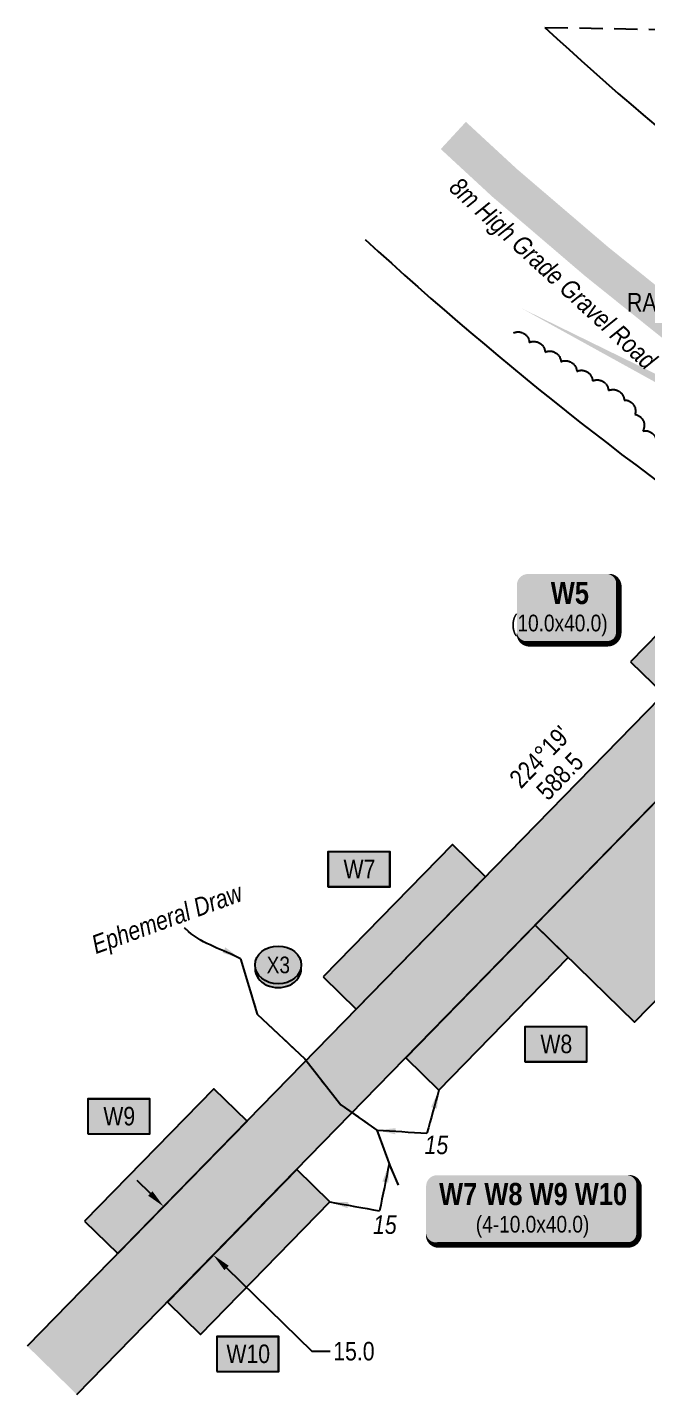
# Model space of a CAD drawing. Extents: x 406232 to 435383, y 6039561 to 6052989.
# Drawn here: x 432146 to 432481, y 6042803 to 6043541 of the extents above; entities that cross this region are included whole.
import ezdxf
from ezdxf.enums import TextEntityAlignment as Align

# ---------------------------------------------------------------- set-up
doc = ezdxf.new("R2010")
doc.units = 0
doc.header["$LTSCALE"] = 5
doc.header["$PDSIZE"] = 0.5
for name, pattern in [('0', [1, 1, 0]), ('foc-ACCESSROAD', [3.75, 2.5, -1.25]), ('foc-TOPO-ephemeral', [6.25, 3.125, -0.625, 0.625, -0.625, 0.625, -0.625])]:
    doc.linetypes.add(name, pattern=pattern)
doc.layers.get('Defpoints').update_dxf_attribs({"color": 9})
for name, color, linetype in [('AS-ROADS', 254, 'Continuous'), ('F-WS', 190, 'foc-ACCESSROAD'), ('L-BD', 7, 'Continuous'), ('L-TITLEDB', 4, 'Continuous'), ('P-CROSSINGS', 250, 'Continuous'), ('P-PROPOSED', 10, 'Continuous'), ('P-PROPOSED-H', 21, 'Continuous'), ('P-TEMP-BLOCKS', 250, 'Continuous'), ('P-TEMP-H', 41, 'Continuous'), ('P-TEMP_LOG DECK', 46, 'Continuous'), ('P-TEMP_WORKSPACE', 46, 'Continuous'), ('P-TXT', 4, 'Continuous'), ('T-BUSH', 110, '0'), ('T-DRAW', 143, 'foc-TOPO-ephemeral'), ('T-WATER-T', 170, 'Continuous')]:
    doc.layers.add(name, color=color, linetype=linetype)
doc.layers.add('T-TEXT', color=48, linetype='Continuous', lineweight=18)
doc.layers.add('T-TIE-T', color=201, linetype='Continuous', lineweight=18)
doc.styles.add('80', font='ARIALN.TTF', dxfattribs={"height": 10})
doc.styles.add('80CG', font='ARIALN.TTF', dxfattribs={"height": 10})
doc.styles.add('80L', font='ARIALN.TTF', dxfattribs={"height": 10})
doc.styles.add('80LS', font='ARIALNI.TTF', dxfattribs={"height": 10})
doc.styles.add('BOLD', font='ARIALNB.TTF')
doc.styles.add('Crossing', font='ARIALN.TTF', dxfattribs={"height": 10})
doc.styles.add('foc-LtypeFont', font='ARIALN.TTF', dxfattribs={"height": 7.35})
doc.linetypes.add('foc-TOPO-flowdirection-NOLINE', pattern='A,0,[">",foc-LtypeFont,S=0.3,R=0,X=0,Y=-0.945],-20,[">",foc-LtypeFont,S=0.3,R=0,X=0,Y=-0.945],0', length=20)
doc.dimstyles.new('Compass 5 000', dxfattribs={"dimscale": 5, "dimtxt": 9, "dimasz": 2, "dimexe": 0.2, "dimexo": 0.0625, "dimgap": 0.5, "dimtad": 0, "dimtih": 1, "dimtoh": 1, "dimzin": 0, "dimdsep": 46, "dimtxsty": '80CG', "dimcen": 0.1, "dimse1": 1, "dimse2": 1, "dimclrd": 256, "dimclrt": 256, "dimaunit": 1, "dimadec": 4, "dimazin": 0, "dimtfac": 0.06, "dimtofl": 0, "dimtmove": 0, "dimatfit": 1, "dimfxl": 0.2, "dimtolj": 1, "dimtzin": 0, "dimlwd": -1, "dimarcsym": 0})

# ---------------------------------------------------------------- blocks, each defined once
blk = doc.blocks.new('Temporary Area')
h = blk.add_hatch(color=191)
h.dxf.hatch_style = 1
h.paths.add_polyline_path([(-16.83, -9.44), (16.33, -9.44), (16.33, 9.05), (-16.83, 9.05)])
at = {"color": 250}
for points in [[(-17.03, -9.64), (16.53, -9.64), (16.53, 9.25), (-17.03, 9.25)], [(-16.93, -9.54), (16.43, -9.54), (16.43, 9.15), (-16.93, 9.15)]]:
    blk.add_lwpolyline(points, close=True, dxfattribs=at)
at = {"color": 250, "style": '80L'}
blk.add_attdef('TEMPORARY', text='', height=9, dxfattribs=at).set_placement((0, -0.15), align=Align.MIDDLE_CENTER)
blk = doc.blocks.new('*U543')
h = blk.add_hatch(color=191)
edge = h.paths.add_edge_path()
edge.add_line((-51.5, -19.15), (51.5, -19.15))
edge.add_arc((51.5, -13.15), 6, 270, 360)
edge.add_line((57.5, -13.15), (57.5, 12.5))
edge.add_arc((51.5, 12.5), 6, 0, 90)
edge.add_line((51.5, 18.5), (-51.5, 18.5))
edge.add_arc((-51.5, 12.5), 6, 90, 180)
edge.add_line((-57.5, 12.5), (-57.5, -13.15))
edge.add_arc((-51.5, -13.15), 6, 180, 270)
at = {"color": 250, "flags": 128}
blk.add_lwpolyline([(-51.5, -19.15, 3, 3, 0), (51.5, -19.15, 3, 3, 0.414214), (57.5, -13.15, 3, 3, 0), (57.5, 12.5, 3, 0, 0.414214), (51.5, 18.5, 0, 0, 0), (-51.5, 18.5, 0, 0, 0.414214), (-57.5, 12.5, 0, 0, 0), (-57.5, -13.15, 0, 3, 0.414214)], format="xyseb", close=True, dxfattribs=at)
at = {"flags": 128}
blk.add_lwpolyline([(3.22, -14.8, 0, 7.5, 0), (0, 0, 0, 0, 0)], format="xyseb", dxfattribs=at)
at = {"color": 250}
for tag, p, height, style in [('TEMP_AREA_W1_001', (-9.21, 2.24), 12, 'BOLD'), ('ENTER_TEXT_001', (-30.66, -12.47), 9, '80')]:
    blk.add_attdef(tag, p, '', height=height, dxfattribs=dict(at, style=style))
blk = doc.blocks.new('*U538')
h = blk.add_hatch(color=191)
edge = h.paths.add_edge_path()
edge.add_line((-21.5, -19.15), (21.5, -19.15))
edge.add_arc((21.5, -13.15), 6, 270, 360)
edge.add_line((27.5, -13.15), (27.5, 12.5))
edge.add_arc((21.5, 12.5), 6, 0, 90)
edge.add_line((21.5, 18.5), (-21.5, 18.5))
edge.add_arc((-21.5, 12.5), 6, 90, 180)
edge.add_line((-27.5, 12.5), (-27.5, -13.15))
edge.add_arc((-21.5, -13.15), 6, 180, 270)
at = {"color": 250, "flags": 128}
blk.add_lwpolyline([(-21.5, -19.15, 3, 3, 0), (21.5, -19.15, 3, 3, 0.414214), (27.5, -13.15, 3, 3, 0), (27.5, 12.5, 3, 0, 0.414214), (21.5, 18.5, 0, 0, 0), (-21.5, 18.5, 0, 0, 0.414214), (-27.5, 12.5, 0, 0, 0), (-27.5, -13.15, 0, 3, 0.414214)], format="xyseb", close=True, dxfattribs=at)
at = {"flags": 128}
blk.add_lwpolyline([(3.22, -14.8, 0, 7.5, 0), (0, 0, 0, 0, 0)], format="xyseb", dxfattribs=at)
at = {"color": 250}
for tag, p, height, style in [('TEMP_AREA_W1_001', (-9.21, 2.24), 12, 'BOLD'), ('ENTER_TEXT_001', (-30.66, -12.47), 9, '80')]:
    blk.add_attdef(tag, p, '', height=height, dxfattribs=dict(at, style=style))
blk = doc.blocks.new('*D640')
at = {"layer": 'Defpoints', "color": 0, "transparency": 16777216}
for p in [(432246.83, 6042878.7), (432148.72, 6042831.89), (432175.53, 6042805.7)]:
    blk.add_point(p, dxfattribs=at)
at = {"layer": 'P-TXT', "transparency": 16777216}
for p, q in [((432212.86, 6042911.87), (432205.71, 6042918.86)), ((432253.98, 6042871.71), (432300.03, 6042826.73)), ((432300.03, 6042826.73), (432310.03, 6042826.73))]:
    blk.add_line(p, q, dxfattribs=at)
for points in [[(432214.02, 6042913.07), (432211.69, 6042910.68), (432220.01, 6042904.89)], [(432255.15, 6042872.9), (432252.82, 6042870.52), (432246.83, 6042878.7)]]:
    blk.add_solid(points, dxfattribs=at)
at = {"layer": 'P-TXT', "transparency": 16777216, "insert": (432322.79, 6042826.73), "char_height": 10, "attachment_point": 5, "style": '80CG', "bg_fill": 3, "box_fill_scale": 1.1, "bg_fill_color": 256, "bg_fill_true_color": 13158600, "bg_fill_transparency": 0}
blk.add_mtext('\\A1;15.0', dxfattribs=at)
blk = doc.blocks.new('curve')
at = {"const_width": 0.1}
blk.add_lwpolyline([(-4.99, 5.39), (-6.08, 3.49), (-3.89, 3.49)], close=True, dxfattribs=at)
at = {"style": '80'}
for p in [(-2.44, 3.36), (-2.44, -0.04), (-2.44, -3.3)]:
    blk.add_text('=', height=1.8, dxfattribs=at).set_placement(p)
for s, p in [('RADIUS', (-3.54, -0.05)), ('ARC', (-3.54, -3.31))]:
    blk.add_text(s, height=2, dxfattribs=at).set_placement(p, align=Align.RIGHT)
for tag, p in [('DELTA', (0, 3.52)), ('CURVE_RADIUS', (0, 0)), ('ARC_LENGTH', (0, -3.26))]:
    blk.add_attdef(tag, p, '', height=2, dxfattribs=at)
blk = doc.blocks.new('xing2')
h = blk.add_hatch(color=50)
h.dxf.hatch_style = 1
edge = h.paths.add_edge_path()
edge.add_ellipse((0, 0), major_axis=(-12.5, 0), ratio=0.816297, start_angle=0, end_angle=360)
h = blk.add_hatch(color=250)
h.dxf.hatch_style = 1
edge = h.paths.add_edge_path()
edge.add_ellipse((0, -2.05), major_axis=(-12.5, 0), ratio=0.816297, start_angle=0, end_angle=180)
edge.add_line((12.5, -2.05), (12.5, 0))
edge.add_ellipse((0, 0), major_axis=(-12.5, 0), ratio=0.816297, start_angle=0, end_angle=180, ccw=False)
edge.add_line((-12.5, 0), (-12.5, -2.05))
at = {"color": 250}
blk.add_ellipse((0, 0), major_axis=(-12.5, 0), ratio=0.816297, dxfattribs=at)
blk.add_ellipse((0, -2.05), major_axis=(-12.5, 0), ratio=0.816297, start_param=0, end_param=3.141593, dxfattribs=at)
at = {"color": 250, "style": 'Crossing'}
blk.add_attdef('CROSSING', text='', height=9, dxfattribs=at).set_placement((0.09, 0.02), align=Align.MIDDLE_CENTER)
at = {"color": 250, "style": 'Crossing', "flags": 1}
for tag, p in [('OWNER', (0.09, -12.49)), ('DESCRIPTION', (0.09, -25.77)), ('LOCATION', (0.09, -39.3)), ('DWG_REF', (0.09, -52.84))]:
    blk.add_attdef(tag, text='', height=9, dxfattribs=at).set_placement(p, align=Align.MIDDLE_CENTER)

msp = doc.modelspace()

# ---------------------------------------------------------------- hatches: boundary and pattern name
at = {"layer": 'P-PROPOSED-H'}
h = msp.add_hatch(color=256, dxfattribs=at)
h.dxf.hatch_style = 1
edge = h.paths.add_edge_path()
edge.add_line((432173.205, 6042803.32), (432146.391, 6042829.51))
edge.add_line((432146.391, 6042829.51), (432554.982, 6043247.842))
edge.add_arc((433659.941, 6044875.573), 1967.344, 235.830003, 236.941005)
edge.add_line((432586.75, 6043226.723), (432173.205, 6042803.32))
at = {"layer": 'P-TEMP-H'}
h = msp.add_hatch(color=256, dxfattribs=at)
h.dxf.hatch_style = 1
edge = h.paths.add_edge_path()
edge.add_arc((433659.941, 6044875.573), 1967.344, 235.091499, 235.830003)
edge.add_line((432554.982, 6043247.842), (432490.094, 6043181.408))
edge.add_line((432490.094, 6043181.408), (432472.218, 6043198.868))
edge.add_line((432472.218, 6043198.868), (432534.094, 6043262.219))
h = msp.add_hatch(color=256, dxfattribs=at)
h.dxf.hatch_style = 1
h.paths.add_polyline_path([(432579.082, 6043111.584), (432474.321, 6043004.325), (432420.691, 6043056.706), (432525.453, 6043163.965)])
h = msp.add_hatch(color=256, dxfattribs=at)
h.dxf.hatch_style = 1
h.paths.add_polyline_path([(432306.159, 6043028.85), (432324.036, 6043011.39), (432393.877, 6043082.896), (432376, 6043100.356)])
h = msp.add_hatch(color=256, dxfattribs=at)
h.dxf.hatch_style = 1
h.paths.add_polyline_path([(432350.85, 6042985.2), (432368.727, 6042967.739), (432438.568, 6043039.245), (432420.691, 6043056.706)])
h = msp.add_hatch(color=256, dxfattribs=at)
h.dxf.hatch_style = 1
h.paths.add_polyline_path([(432177.351, 6042896.971), (432195.227, 6042879.511), (432265.068, 6042951.017), (432247.192, 6042968.477)])
h = msp.add_hatch(color=256, dxfattribs=at)
h.dxf.hatch_style = 1
h.paths.add_polyline_path([(432222.042, 6042853.32), (432239.918, 6042835.86), (432309.759, 6042907.366), (432291.883, 6042924.826)])

# ---------------------------------------------------------------- linework, layer by layer
at = {"layer": 'AS-ROADS', "const_width": 19.991, "flags": 128}
msp.add_lwpolyline([(432864.4, 6043158.628), (432815.54, 6043181.394), (432757.845, 6043210.049), (432772.52, 6043202.871), (432716.958, 6043233.536), (432661.478, 6043265.269), (432608.065, 6043299.711), (432555.968, 6043335.746), (432505.758, 6043373.334), (432453.953, 6043414.876), (432404.1, 6043457.491), (432376.483, 6043482.986)], dxfattribs=at)
at = {"layer": 'F-WS'}
msp.add_lwpolyline([(432425.904, 6043541.353), (432521.128, 6043539.631), (432935.464, 6043532.141)], dxfattribs=at)
at = {"layer": 'L-TITLEDB', "flags": 128}
for points in [[(432425.904, 6043541.353, 0.0782874), (432895.882, 6043226.572, 0.0782874)], [(432328.932, 6043426.829, 0.0774471), (432832.849, 6043090.534, 0.0774471)]]:
    msp.add_lwpolyline(points, format="xyb", dxfattribs=at)
at = {"layer": 'P-PROPOSED', "flags": 128}
msp.add_lwpolyline([(432173.205, 6042803.32), (432586.75, 6043226.723), (432586.75, 6043226.723, -0.0048477), (432554.982, 6043247.842), (432146.391, 6042829.51)], format="xyb", dxfattribs=at)
at = {"layer": 'P-TEMP_LOG DECK', "flags": 128}
msp.add_lwpolyline([(432579.082, 6043111.584), (432474.321, 6043004.325), (432420.691, 6043056.706), (432525.453, 6043163.965)], close=True, dxfattribs=at)
at = {"layer": 'P-TEMP_WORKSPACE', "flags": 128}
for points in [[(432472.218, 6043198.868), (432490.094, 6043181.408), (432554.982, 6043247.842), (432534.094, 6043262.219)], [(432306.159, 6043028.85), (432324.036, 6043011.39), (432393.877, 6043082.896), (432376, 6043100.356)], [(432350.85, 6042985.2), (432368.727, 6042967.739), (432438.568, 6043039.245), (432420.691, 6043056.706)], [(432177.351, 6042896.971), (432195.227, 6042879.511), (432265.068, 6042951.017), (432247.192, 6042968.477)], [(432222.042, 6042853.32), (432239.918, 6042835.86), (432309.759, 6042907.366), (432291.883, 6042924.826)]]:
    msp.add_lwpolyline(points, close=True, dxfattribs=at)
at = {"layer": 'T-BUSH', "flags": 128}
msp.add_lwpolyline([(432408.985, 6043376.463, -0.5205671), (432417.53, 6043371.277, -0.5205671), (432426.074, 6043366.091, -0.5205671), (432434.619, 6043360.905, -0.5205671), (432443.164, 6043355.719, -0.5205671), (432451.709, 6043350.533, -0.5205671), (432460.254, 6043345.348, -0.5205671), (432468.799, 6043340.162, -0.5205671), (432474.55, 6043332.469, -0.5205671), (432478.785, 6043323.415, -0.5205671), (432486.129, 6043316.936, -0.5205671), (432494.236, 6043311.09, -0.5205671), (432502.344, 6043305.244, -0.5205671), (432510.451, 6043299.397, -0.5205671), (432518.558, 6043293.551, -0.5205671), (432526.666, 6043287.705, -0.5205671), (432523.649, 6043280.71, -0.5205671), (432515.382, 6043275.091, -0.5205671), (432509.208, 6043267.633, -0.5205671), (432504.7, 6043258.712, -0.5205671), (432502.142, 6043253.649, -0.5205671)], format="xyb", dxfattribs=at)
at = {"layer": 'T-DRAW', "flags": 128}
msp.add_lwpolyline([(432261.458, 6043038.646), (432270.613, 6043008.729), (432296.22, 6042984.566), (432315.735, 6042959.764), (432335.215, 6042946.116), (432342.105, 6042926.991), (432346.728, 6042916.326)], dxfattribs=at)
at = {"layer": 'T-DRAW', "linetype": 'foc-TOPO-flowdirection-NOLINE', "flags": 128}
msp.add_lwpolyline([(432261.458, 6043038.646), (432270.613, 6043008.729), (432296.22, 6042984.566), (432315.735, 6042959.764), (432335.215, 6042946.116), (432342.105, 6042926.991), (432346.728, 6042916.326)], dxfattribs=at)

# ---------------------------------------------------------------- block references
at = {"layer": 'P-CROSSINGS', "xscale": 0.99954368, "yscale": 0.99954368, "zscale": 0.99954368}
msp.add_blockref('xing2', (432281.874, 6043035.268), dxfattribs=at).add_auto_attribs({'CROSSING': 'X3'})
at = {"layer": 'P-TEMP-BLOCKS'}
msp.add_blockref('*U538', (432438.328, 6043227.794), dxfattribs=at).add_auto_attribs({'TEMP_AREA_W1_001': 'W5', 'ENTER_TEXT_001': '(10.0x40.0)'})
ref = msp.add_blockref('Temporary Area', (432325.771, 6043087.088), dxfattribs=at)
ref.add_attrib('TEMPORARY', 'W7', dxfattribs={"layer": '0', "color": 250, "height": 10, "style": '80L'}).set_placement((432325.771, 6043087.088), align=Align.MIDDLE_CENTER)
ref = msp.add_blockref('Temporary Area', (432432.111, 6042992.63), dxfattribs=at)
ref.add_attrib('TEMPORARY', 'W8', dxfattribs={"layer": '0', "color": 250, "height": 10, "style": '80L'}).set_placement((432432.111, 6042992.63), align=Align.MIDDLE_CENTER)
ref = msp.add_blockref('Temporary Area', (432196.039, 6042953.662), dxfattribs=at)
ref.add_attrib('TEMPORARY', 'W9', dxfattribs={"layer": '0', "color": 250, "height": 10, "style": '80L'}).set_placement((432196.039, 6042953.662), align=Align.MIDDLE_CENTER)
ref = msp.add_blockref('*U543', (432419.274, 6042903.281), dxfattribs=at)
ref.add_attrib('TEMP_AREA_W1_001', 'W7 W8 W9 W10', (432368.794, 6042905.627), dxfattribs={"layer": '0', "color": 250, "height": 12, "style": 'BOLD'})
ref.add_attrib('ENTER_TEXT_001', '(4-10.0x40.0)', (432388.615, 6042890.811), dxfattribs={"layer": '0', "color": 250, "height": 9, "style": '80'})
ref = msp.add_blockref('Temporary Area', (432265.712, 6042825.389), dxfattribs=at)
ref.add_attrib('TEMPORARY', 'W10', dxfattribs={"layer": '0', "color": 250, "height": 10, "style": '80L'}).set_placement((432265.712, 6042825.389), align=Align.MIDDLE_CENTER)
at = {"layer": 'P-TEMP_WORKSPACE', "xscale": 4.997718399999954, "yscale": 4.997718399999954, "zscale": 4.997718399999954}
msp.add_blockref('curve', (432531.261, 6043388.199), dxfattribs=at).add_auto_attribs({'DELTA': "2%%d24'", 'CURVE_RADIUS': '727.3', 'ARC_LENGTH': '30.5'})

# ---------------------------------------------------------------- texts
at = {"layer": 'L-BD', "color": 5, "style": '80L'}
for s, p in [("224°19'", (432423.276, 6043147.649)), ('588.5', (432434.002, 6043137.173))]:
    msp.add_text(s, height=9.9954, rotation=45.6749, dxfattribs=at).set_placement(p, align=Align.MIDDLE)
at = {"layer": 'T-TEXT', "insert": (432433.755, 6043412.258), "char_height": 9.9954, "width": 148.7474, "attachment_point": 2, "rotation": 317.529724, "style": '80L'}
msp.add_mtext('{\\fArial Narrow|b0|i1|c0|p34;8m High Grade Gravel Road}', dxfattribs=at)
at = {"layer": 'T-TIE-T', "style": '80LS'}
msp.add_text('15', height=9.9954, dxfattribs=at).set_placement((432367.316, 6042938.066), align=Align.MIDDLE)
at = {"layer": 'T-WATER-T', "insert": (432179.714, 6043050.359), "char_height": 9.99544, "attachment_point": 1, "rotation": 20, "style": '80L'}
msp.add_mtext_dynamic_manual_height_columns('\\pi0.32611;{\\fArial Narrow|b0|i1|c0|p34;Ephemeral Draw}', width=85.98844, gutter_width=49.977, heights=[0], dxfattribs=at)

# ---------------------------------------------------------------- leaders
at = {"layer": 'T-TIE-T', "path_type": 1}
for points in [[(432368.727, 6042967.739), (432362.257, 6042944.457)], [(432335.215, 6042946.116), (432362.257, 6042944.457)]]:
    msp.add_leader(points, dimstyle='Compass 5 000', override={"dimgap": 0.5, "dimtad": 0}, dxfattribs=at)
at = {"layer": 'T-WATER-T', "path_type": 1}
msp.add_leader([(432261.458, 6043038.646), (432233.421, 6043053.357), (432231.335, 6043055.304)], dimstyle='Compass 5 000', override={"dimgap": 0.5, "dimtad": 0}, dxfattribs=at)

# ---------------------------------------------------------------- next in the draw order: dimensions: what is measured, and where the dimension line sits
at = {"layer": 'P-TXT'}
dim = msp.add_linear_dim(base=(432246.828, 6042878.697), p1=(432148.716, 6042831.891), p2=(432175.531, 6042805.701), angle=315.674897, text='15.0', dimstyle='Compass 5 000', override={"dimtfill": 1}, dxfattribs=at)
dim.commit()
dim.dimension.update_dxf_attribs({"geometry": '*D640', "text_midpoint": (432322.786, 6042826.73), "dimtype": 161})

# ---------------------------------------------------------------- next in the draw order: texts
at = {"layer": 'T-TIE-T', "style": '80LS'}
msp.add_text('15', height=9.9954, dxfattribs=at).set_placement((432339.488, 6042895.03), align=Align.MIDDLE)

# ---------------------------------------------------------------- next in the draw order: leaders
at = {"layer": 'T-TIE-T', "path_type": 1}
for points in [[(432341.799, 6042927.842), (432336.65, 6042902.523)], [(432309.759, 6042907.366), (432336.65, 6042902.523)]]:
    msp.add_leader(points, dimstyle='Compass 5 000', override={"dimgap": 0.5, "dimtad": 0}, dxfattribs=at)

doc.saveas('drawing.dxf')
